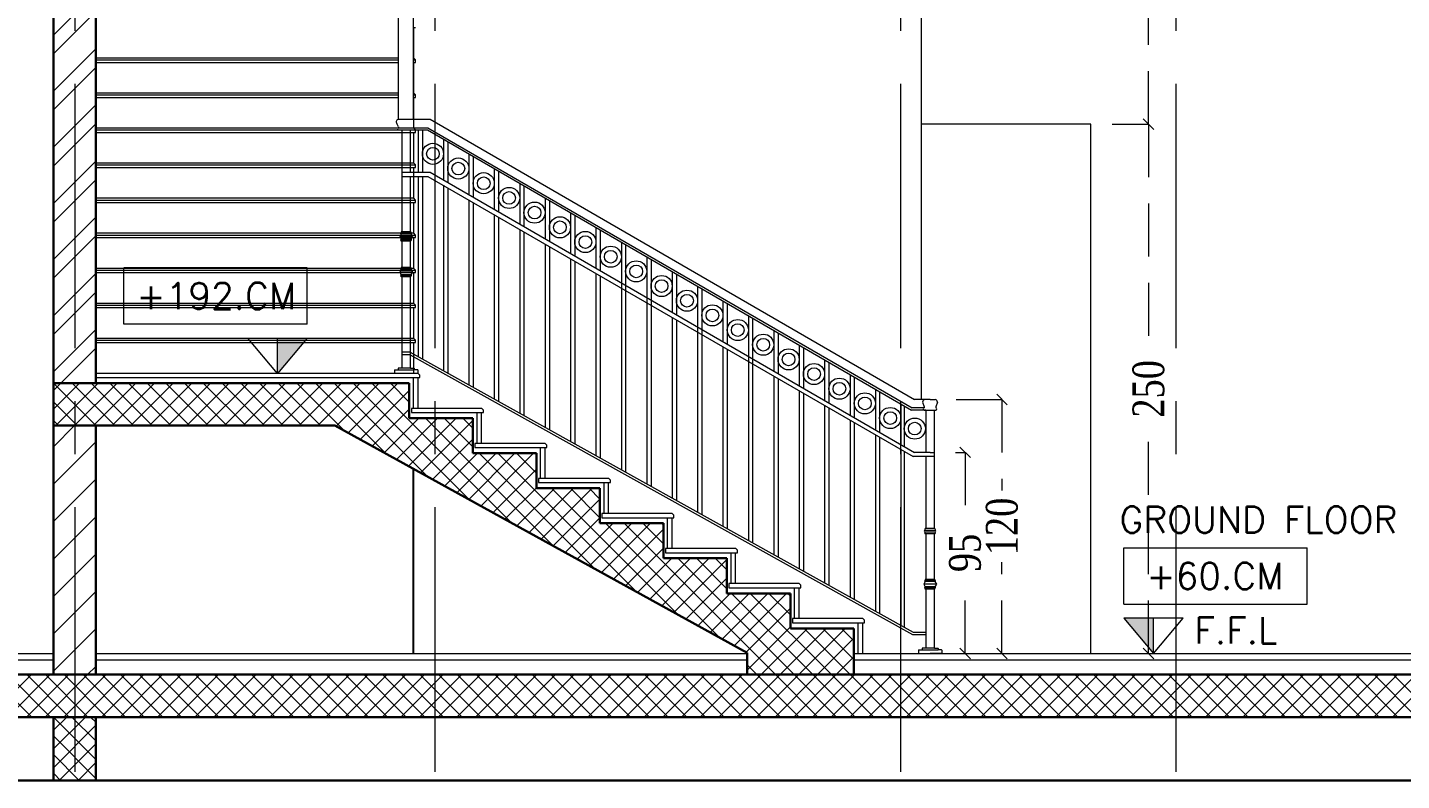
# Model space of a CAD drawing. Header units: inches. Extents: x -114 to 635, y -137 to 57.
# Drawn here: x 544.07 to 550.56, y 13.87 to 17.43 of the extents above; entities that cross this region are included whole.
import ezdxf
from ezdxf.enums import TextEntityAlignment as Align

# ---------------------------------------------------------------- set-up
doc = ezdxf.new("R2010")
doc.units = ezdxf.units.IN
doc.header["$MEASUREMENT"] = 0
doc.header["$PDMODE"] = 98
for name, pattern in [('CENTER', [2, 1.25, -0.25, 0.25, -0.25]), ('CENTERX2', [4, 2.5, -0.5, 0.5, -0.5]), ('DASHED2', [0.375, 0.25, -0.125])]:
    doc.linetypes.add(name, pattern=pattern)
doc.layers.get('0').update_dxf_attribs({"lineweight": 5})
doc.layers.get('Defpoints').update_dxf_attribs({"lineweight": 5})
for name, color, linetype, lineweight in [('A-FINISHING', 2, 'Continuous', 5), ('A-LEVEL TEXT', 3, 'Continuous', 5), ('ELEVATION 00', 7, 'Continuous', 30), ('ELEVATION 01', 4, 'Continuous', 25), ('FINISH', 3, 'Continuous', 9), ('HANDRAIL', 31, 'Continuous', 5), ('HATCH', 15, 'Continuous', 0), ('LEVEL SYMBOL', 8, 'Continuous', 5), ('LEVELS', 251, 'Continuous', 5), ('ROOMS DIMENSION', 3, 'Continuous', 5), ('STAIR', 1, 'Continuous', 5), ('WALL PROPOSED', 7, 'Continuous', 30)]:
    doc.layers.add(name, color=color, linetype=linetype, lineweight=lineweight)
doc.layers.add('AXIES', color=7, linetype='CENTER', lineweight=0, true_color=0x949596)
doc.styles.add('ROMANS', font='romans.shx', dxfattribs={"width": 0.7})
doc.styles.add('ST', font='times.ttf', dxfattribs={"width": 0.8})
doc.styles.add('TEXTN', font='arial.ttf', dxfattribs={"height": 0.2})
doc.styles.add('TEXTS', font='arial.ttf', dxfattribs={"width": 0.8})
doc.dimstyles.new('RASH PLAN', dxfattribs={"dimtxt": 0.15, "dimasz": 0.05, "dimexe": 0, "dimexo": 0.1, "dimgap": 0.05, "dimtad": 0, "dimdec": 0, "dimlfac": 100, "dimzin": 0, "dimdsep": 46, "dimtxsty": 'ST', "dimblk": 'OBLIQUE', "dimcen": 0.09, "dimclrd": 200, "dimclre": 6, "dimclrt": 1, "dimadec": 0, "dimazin": 0, "dimtfac": 1, "dimtdec": 0, "dimtmove": 1, "dimatfit": 3, "dimldrblk": 'OBLIQUE', "dimfxl": 0, "dimtolj": 1, "dimtzin": 0, "dimlwd": -1, "dimlwe": -1, "dimarcsym": 0})

# ---------------------------------------------------------------- blocks, each defined once
blk = doc.blocks.new('_Oblique')
at = {"color": 0, "lineweight": -2}
blk.add_line((-0.5, -0.5), (0.5, 0.5), dxfattribs=at)
blk = doc.blocks.new('*D555')
at = {"layer": 'Defpoints', "color": 0, "transparency": 16777216}
for p in [(548.3535, 15.6739), (548.6693, 15.6739), (548.3845, 14.4739)]:
    blk.add_point(p, dxfattribs=at)
at = {"layer": 'ROOMS DIMENSION', "color": 3, "transparency": 16777216}
for p, q in [((548.4535, 15.6739), (548.6693, 15.6739)), ((548.4845, 14.4739), (548.6693, 14.4739))]:
    blk.add_line(p, q, dxfattribs=at)
at = {"layer": 'ROOMS DIMENSION', "color": 3, "linetype": 'DASHED2', "transparency": 16777216}
for p, q in [((548.6693, 15.6739), (548.6693, 15.2432)), ((548.6693, 14.4739), (548.6693, 14.9045))]:
    blk.add_line(p, q, dxfattribs=at)
at = {"layer": 'ROOMS DIMENSION', "color": 3, "transparency": 16777216, "xscale": 0.05, "yscale": 0.05, "zscale": 0.05}
for p, rotation in [((548.6693, 15.6739), 90), ((548.6693, 14.4739), 270)]:
    blk.add_blockref('_Oblique', p, dxfattribs=dict(at, rotation=rotation))
at = {"layer": 'ROOMS DIMENSION', "color": 3, "transparency": 16777216, "insert": (548.6693, 15.0739), "char_height": 0.15, "attachment_point": 5, "rotation": 90, "style": 'ST'}
blk.add_mtext('\\A1;120', dxfattribs=at)
blk = doc.blocks.new('*D554')
at = {"layer": 'Defpoints', "color": 0, "transparency": 16777216}
for p in [(548.3495, 15.4239), (548.495, 15.4239), (548.3845, 14.4739)]:
    blk.add_point(p, dxfattribs=at)
at = {"layer": 'ROOMS DIMENSION', "color": 3, "transparency": 16777216}
for p, q in [((548.4495, 15.4239), (548.495, 15.4239)), ((548.4845, 14.4739), (548.495, 14.4739))]:
    blk.add_line(p, q, dxfattribs=at)
at = {"layer": 'ROOMS DIMENSION', "color": 3, "linetype": 'DASHED2', "transparency": 16777216}
for p, q in [((548.495, 15.4239), (548.495, 15.0781)), ((548.495, 14.4739), (548.495, 14.8196))]:
    blk.add_line(p, q, dxfattribs=at)
at = {"layer": 'ROOMS DIMENSION', "color": 3, "transparency": 16777216, "xscale": 0.05, "yscale": 0.05, "zscale": 0.05}
for p, rotation in [((548.495, 15.4239), 90), ((548.495, 14.4739), 270)]:
    blk.add_blockref('_Oblique', p, dxfattribs=dict(at, rotation=rotation))
at = {"layer": 'ROOMS DIMENSION', "color": 3, "transparency": 16777216, "insert": (548.495, 14.9489), "char_height": 0.15, "attachment_point": 5, "rotation": 90, "style": 'ST'}
blk.add_mtext('\\A1;95', dxfattribs=at)
blk = doc.blocks.new('TAG-ELE-LVL')
at = {"layer": 'LEVEL SYMBOL'}
for p, q in [((-0.2098, 0.35), (-0.2098, 0.75)), ((-0.2098, 0.75), (1.0902, 0.75)), ((1.0902, 0.35), (1.0902, 0.75)), ((-0.2098, 0.35), (1.0902, 0.35)), ((0, 0), (0, 0.25))]:
    blk.add_line(p, q, dxfattribs=at)
blk.add_lwpolyline([(0, 0), (0.2098, 0.25), (-0.2098, 0.25)], close=True, dxfattribs=at)
blk.add_solid([(-0.2098, 0.25), (0, 0), (0, 0.25)], dxfattribs=at)
at = {"layer": 'LEVEL SYMBOL', "style": 'TEXTN', "width": 0.75}
blk.add_attdef('-', (0.3613, 0.07), '', height=0.175, dxfattribs=at)
at = {"layer": 'LEVELS', "color": 1, "style": 'TEXTS', "width": 0.75}
blk.add_attdef('FLOOR-NAME', text='', height=0.25, dxfattribs=at).set_placement((-0.2098, 0.8), align=Align.BOTTOM_LEFT)
blk.add_attdef('LVL', text='', height=0.225, dxfattribs=at).set_placement((0.4402, 0.55), align=Align.MIDDLE_CENTER)
blk = doc.blocks.new('*D575')
at = {"layer": 'Defpoints', "color": 0, "transparency": 16777216}
for p in [(549.0895, 16.9739), (549.0895, 14.4739), (549.3616, 14.4739)]:
    blk.add_point(p, dxfattribs=at)
at = {"layer": 'ROOMS DIMENSION', "color": 3, "transparency": 16777216}
for p, q in [((549.1895, 16.9739), (549.3616, 16.9739)), ((549.1895, 14.4739), (549.3616, 14.4739))]:
    blk.add_line(p, q, dxfattribs=at)
at = {"layer": 'ROOMS DIMENSION', "color": 3, "linetype": 'DASHED2', "transparency": 16777216}
for p, q in [((549.3616, 16.9739), (549.3616, 15.9017)), ((549.3616, 14.4739), (549.3616, 15.5461))]:
    blk.add_line(p, q, dxfattribs=at)
at = {"layer": 'ROOMS DIMENSION', "color": 3, "transparency": 16777216, "xscale": 0.05, "yscale": 0.05, "zscale": 0.05}
for p, rotation in [((549.3616, 16.9739), 90), ((549.3616, 14.4739), 270)]:
    blk.add_blockref('_Oblique', p, dxfattribs=dict(at, rotation=rotation))
at = {"layer": 'ROOMS DIMENSION', "color": 3, "transparency": 16777216, "insert": (549.3616, 15.7239), "char_height": 0.15, "attachment_point": 5, "rotation": 90, "style": 'ST'}
blk.add_mtext('\\A1;250', dxfattribs=at)
blk = doc.blocks.new('*D576')
at = {"layer": 'Defpoints', "color": 0, "transparency": 16777216}
for p in [(549.0413, 18.3739), (549.3616, 18.3739), (549.0895, 16.9739)]:
    blk.add_point(p, dxfattribs=at)
at = {"layer": 'ROOMS DIMENSION', "color": 3, "transparency": 16777216}
for p, q in [((549.1413, 18.3739), (549.3616, 18.3739)), ((549.1895, 16.9739), (549.3616, 16.9739))]:
    blk.add_line(p, q, dxfattribs=at)
at = {"layer": 'ROOMS DIMENSION', "color": 3, "linetype": 'DASHED2', "transparency": 16777216}
for p, q in [((549.3616, 18.3739), (549.3616, 17.8432)), ((549.3616, 16.9739), (549.3616, 17.5045))]:
    blk.add_line(p, q, dxfattribs=at)
at = {"layer": 'ROOMS DIMENSION', "color": 3, "transparency": 16777216, "xscale": 0.05, "yscale": 0.05, "zscale": 0.05}
for p, rotation in [((549.3616, 18.3739), 90), ((549.3616, 16.9739), 270)]:
    blk.add_blockref('_Oblique', p, dxfattribs=dict(at, rotation=rotation))
at = {"layer": 'ROOMS DIMENSION', "color": 3, "transparency": 16777216, "insert": (549.3616, 17.6739), "char_height": 0.15, "attachment_point": 5, "rotation": 90, "style": 'ST'}
blk.add_mtext('\\A1;140', dxfattribs=at)

msp = doc.modelspace()

# ---------------------------------------------------------------- hatches: boundary and pattern name
at = {"layer": 'HATCH'}
h = msp.add_hatch(dxfattribs=at)
h.set_pattern_fill('ANSI32', color=256, scale=0.5, angle=180, style=0)
h.paths.add_polyline_path([(544.3896, 18.0739), (544.1896, 18.0739), (544.1896, 15.7503), (544.3896, 15.7503)])
h = msp.add_hatch(dxfattribs=at)
h.set_pattern_fill('ANSI37', color=256, scale=0.5, angle=180, style=0)
h.paths.add_polyline_path([(545.87, 15.7503), (544.1896, 15.7503), (544.1896, 15.5503), (545.5186, 15.5503), (547.465, 14.4773), (547.465, 14.3739), (547.97, 14.3739), (547.97, 14.5926), (547.67, 14.5926), (547.67, 14.758), (547.37, 14.758), (547.37, 14.9234), (547.07, 14.9234), (547.07, 15.0888), (546.77, 15.0888), (546.77, 15.2542), (546.47, 15.2542), (546.47, 15.4195), (546.17, 15.4195), (546.17, 15.5849), (545.87, 15.5849)])
h = msp.add_hatch(dxfattribs=at)
h.set_pattern_fill('ANSI31', color=256)
h.paths.add_polyline_path([(544.3896, 15.5503), (544.1896, 15.5503), (544.1896, 14.3739), (544.3896, 14.3739)])
h = msp.add_hatch(dxfattribs=at)
h.set_pattern_fill('ANSI37', color=256, scale=0.5, angle=180, style=0)
h.paths.add_polyline_path([(563.4906, 14.3739), (537.9906, 14.3739), (537.9906, 14.1739), (563.4906, 14.1739)])
h = msp.add_hatch(dxfattribs=at)
h.set_pattern_fill('ANSI37', color=256, scale=0.5, angle=180, style=0)
h.set_pattern_definition([(225, (6.2, -2e-12), (0.044194174, -0.044194174), []), (315, (6.2, -2e-12), (0.044194174, 0.044194174), [])])
h.paths.add_polyline_path([(544.3896, 14.1739), (544.1906, 14.1739), (544.1906, 13.8739), (544.3896, 13.8739)])

# ---------------------------------------------------------------- linework, layer by layer
at = {"layer": 'A-FINISHING'}
for p, q in [((542.1897, 14.4739), (544.1896, 14.4739)), ((544.3896, 14.4739), (547.465, 14.4739)), ((547.97, 14.4739), (557.7898, 14.4739)), ((542.1897, 14.4439), (544.1896, 14.4439)), ((544.3896, 14.4439), (547.465, 14.4439)), ((547.97, 14.4439), (557.7898, 14.4439))]:
    msp.add_line(p, q, dxfattribs=at)
at = {"layer": 'AXIES', "linetype": 'CENTERX2', "ltscale": 0.5}
for p, q in [((544.2906, 31.1653), (544.2906, 13.8739)), ((545.9906, 31.1653), (545.9906, 13.8739)), ((548.1903, 31.1653), (548.1903, 13.8739)), ((549.4906, 31.1653), (549.4906, 13.8739))]:
    msp.add_line(p, q, dxfattribs=at)
at = {"layer": 'ELEVATION 00'}
for p, q in [((566.0925, 14.1739), (535.5692, 14.1739)), ((569.2505, 13.8739), (531.498, 13.8739))]:
    msp.add_line(p, q, dxfattribs=at)
at = {"layer": 'ELEVATION 01'}
msp.add_line((545.8896, 14.4739), (545.8896, 15.3457), dxfattribs=at)
at = {"layer": 'FINISH', "ltscale": 20}
msp.add_line((548.2893, 15.6739), (548.2893, 18.3739), dxfattribs=at)
msp.add_lwpolyline([(549.0895, 14.4739), (549.0895, 16.9739), (548.2893, 16.9739)], dxfattribs=at)
at = {"layer": 'HANDRAIL'}
for p, q in [((545.8196, 16.997, -0.2194), (545.8196, 18.806, -0.2194)), ((545.8896, 16.997, -0.2194), (545.8896, 18.8162)), ((545.8196, 16.962), (545.8106, 16.9775)), ((545.8195, 16.997, -0.1261), (545.9687, 16.997, -0.3247)), ((545.8195, 16.957, -0.3217), (545.9582, 16.957, -0.3217)), ((545.8195, 16.947, -0.3217), (545.9555, 16.947, -0.3217)), ((545.8196, 16.962), (545.8199, 16.957)), ((545.8345, 16.947), (545.8345, 16.4658)), ((545.8745, 16.947), (545.8745, 16.747)), ((545.9115, 16.947, -4.8933), (545.9115, 16.747, -4.8327)), ((545.9315, 16.947, -4.8933), (545.9315, 16.747, -4.8327)), ((545.9555, 16.947, -0.374), (548.2422, 15.6239, -0.3217)), ((545.9582, 16.957, -0.374), (548.2448, 15.6339, -0.3217)), ((545.9687, 16.997, -0.374), (548.2553, 15.6739, -0.3217)), ((546.0315, 16.903, -4.6335), (546.0315, 16.7106, -4.5752)), ((546.0515, 16.8914, -4.63), (546.0515, 16.6991, -4.5717)), ((546.1515, 16.8336, -4.366), (546.1515, 16.6412, -4.3077)), ((546.1715, 16.822, -4.3625), (546.1715, 16.6296, -4.3042)), ((545.8345, 16.747, -0.146), (545.9687, 16.747, -0.3247)), ((545.9687, 16.747, -0.374), (548.2553, 15.4239, -0.3217)), ((546.2715, 16.7641, -4.0985), (546.2715, 16.5718, -4.0402)), ((546.2915, 16.7526, -4.095), (546.2915, 16.5602, -4.0367)), ((545.8345, 16.727, -0.146), (545.9582, 16.727, -0.3107)), ((545.8745, 16.727), (545.8745, 16.4658)), ((545.9115, 16.727, -4.8266), (545.9115, 15.8758, -4.5687)), ((545.9315, 16.727, -4.8266), (545.9315, 15.8646, -4.5654)), ((545.9582, 16.727, -0.2659), (548.25, 15.4039)), ((546.0315, 16.6856, -4.5676), (546.0315, 15.809, -4.302)), ((546.3915, 16.6947, -3.831), (546.3915, 16.5023, -3.7727)), ((546.4115, 16.6831, -3.8275), (546.4115, 16.4908, -3.7692)), ((546.0515, 16.6741, -4.5641), (546.0515, 15.7978, -4.2987)), ((546.1515, 16.6162, -4.3001), (546.1515, 15.7421, -4.0353)), ((546.5115, 16.6253, -3.5635), (546.5115, 16.4329, -3.5052)), ((546.1715, 16.6046, -4.2966), (546.1715, 15.731, -4.032)), ((546.5315, 16.6137, -3.56), (546.5315, 16.4213, -3.5017)), ((546.6315, 16.5558, -3.296), (546.6315, 16.3635, -3.2377)), ((546.2715, 16.5467, -4.0326), (546.2715, 15.6753, -3.7686)), ((546.2915, 16.5352, -4.0291), (546.2915, 15.6642, -3.7653)), ((546.6515, 16.5443, -3.2925), (546.6515, 16.3519, -3.2342)), ((546.7515, 16.4864, -3.0285), (546.7515, 16.294, -2.9702)), ((545.8315, 16.4558, -0.3217), (545.8245, 16.4433, -0.3217)), ((545.8245, 16.4433, -0.3217), (545.8315, 16.4308, -0.3217)), ((545.8845, 16.4433, -0.3217), (545.8245, 16.4433, -0.3217)), ((545.878, 16.4608, -0.3217), (545.831, 16.4608, -0.3217)), ((545.878, 16.4558, -0.3217), (545.831, 16.4558, -0.3217)), ((545.878, 16.4308, -0.3217), (545.831, 16.4308, -0.3217)), ((545.878, 16.4308, -0.3217), (545.831, 16.4308, -0.3217)), ((545.878, 16.4258, -0.3217), (545.831, 16.4258, -0.3217)), ((545.8315, 16.4658, -0.3217), (545.8315, 16.4608, -0.3217)), ((545.8775, 16.4658, -0.3217), (545.8315, 16.4658, -0.3217)), ((545.8315, 16.4208, -0.3217), (545.8315, 16.4258, -0.3217)), ((545.8775, 16.4208, -0.3217), (545.8315, 16.4208, -0.3217)), ((545.8345, 16.4208, -0.3217), (545.8345, 16.2978, -0.3217)), ((545.8345, 16.4208), (545.8345, 16.2978)), ((545.8745, 16.4208, -0.3217), (545.8745, 16.2978, -0.3217)), ((545.8745, 16.4208), (545.8745, 16.4046)), ((545.8775, 16.4658, -0.3217), (545.8775, 16.4608, -0.3217)), ((545.8775, 16.4558, -0.3217), (545.8845, 16.4433, -0.3217)), ((545.8845, 16.4433, -0.3217), (545.8775, 16.4308, -0.3217)), ((545.8775, 16.4208, -0.3217), (545.8775, 16.4258, -0.3217)), ((546.3915, 16.4773, -3.7651), (546.3915, 15.6085, -3.5019)), ((546.4115, 16.4657, -3.7616), (546.4115, 15.5974, -3.4986)), ((546.7715, 16.4748, -3.025), (546.7715, 16.2825, -2.9667)), ((545.8745, 16.4046), (545.8745, 16.2978)), ((546.5115, 16.4079, -3.4976), (546.5115, 15.5417, -3.2352)), ((546.5315, 16.3963, -3.4941), (546.5315, 15.5306, -3.2318)), ((546.8715, 16.417, -2.761), (546.8715, 16.224, -2.7025)), ((546.8915, 16.4054, -2.7575), (546.8915, 16.2124, -2.699)), ((545.878, 16.2928), (545.831, 16.2928)), ((545.8315, 16.2978), (545.8315, 16.2928)), ((545.8775, 16.2978), (545.8315, 16.2978)), ((545.8775, 16.2978), (545.8775, 16.2928)), ((546.6315, 16.3384, -3.2301), (546.6315, 15.4749, -2.9685)), ((546.6515, 16.3269, -3.2266), (546.6515, 15.4637, -2.9651)), ((546.9915, 16.3475, -2.4935), (546.9915, 16.1547, -2.4351)), ((547.0115, 16.336, -2.49), (547.0115, 16.1431, -2.4316)), ((545.8315, 16.2878), (545.8245, 16.2753)), ((545.8245, 16.2753), (545.8315, 16.2628)), ((545.8845, 16.2753), (545.8245, 16.2753)), ((545.878, 16.2878), (545.831, 16.2878)), ((545.878, 16.2628), (545.831, 16.2628)), ((545.878, 16.2628), (545.831, 16.2628)), ((545.878, 16.2578), (545.831, 16.2578)), ((545.8315, 16.2528), (545.8315, 16.2578)), ((545.8775, 16.2528), (545.8315, 16.2528)), ((545.8345, 16.2528, -0.3217), (545.8345, 15.91, -0.3217)), ((545.8345, 16.2528), (545.8345, 15.822)), ((545.8745, 16.2528), (545.8745, 15.822)), ((545.8775, 16.2878), (545.8845, 16.2753)), ((545.8845, 16.2753), (545.8775, 16.2628)), ((545.8775, 16.2528), (545.8775, 16.2578)), ((546.7515, 16.269, -2.9626), (546.7515, 15.4081, -2.7018)), ((546.7715, 16.2574, -2.9591), (546.7715, 15.3969, -2.6984)), ((546.8715, 16.2246, -2.7027), (546.8715, 15.3413, -2.4351)), ((547.1115, 16.2781, -2.226), (547.1115, 16.0854, -2.1677)), ((547.1315, 16.2665, -2.2225), (547.1315, 16.0739, -2.1641)), ((546.8915, 16.213, -2.6992), (546.8915, 15.3301, -2.4317)), ((547.2315, 16.2087, -1.9585), (547.2315, 16.0161, -1.9002)), ((547.2515, 16.1971, -1.955), (547.2515, 16.0046, -1.8967)), ((546.9915, 16.1552, -2.4352), (546.9915, 15.2744, -2.1684)), ((547.0115, 16.1436, -2.4317), (547.0115, 15.2633, -2.165)), ((547.3515, 16.1392, -1.691), (547.3515, 15.9469, -1.6328)), ((547.3715, 16.1277, -1.6875), (547.3715, 15.9353, -1.6292)), ((547.1115, 16.0612, -2.1603), (547.1115, 15.2076, -1.9017)), ((547.1315, 16.0496, -2.1568), (547.1315, 15.1965, -1.8983)), ((547.4715, 16.0698, -1.4235), (547.4715, 15.8774, -1.3653)), ((547.4915, 16.0582, -1.42), (547.4915, 15.8659, -1.3617)), ((547.2315, 16.0163, -1.9002), (547.2315, 15.1408, -1.635)), ((547.2515, 16.0047, -1.8967), (547.2515, 15.1297, -1.6316)), ((547.5915, 16.0004, -1.156), (547.5915, 15.808, -1.0978)), ((547.6115, 15.9888, -1.1525), (547.6115, 15.7964, -1.0943)), ((547.3515, 15.9226, -1.6254), (547.3515, 15.074, -1.3683)), ((547.3715, 15.9111, -1.6219), (547.3715, 15.0629, -1.3649)), ((547.7115, 15.9309, -0.8885), (547.7115, 15.7386, -0.8303)), ((547.7315, 15.9194, -0.885), (547.7315, 15.727, -0.8268)), ((545.8745, 15.8964), (545.8345, 15.8964)), ((545.8745, 15.8849), (545.8345, 15.8849)), ((545.8745, 15.8964), (548.2497, 14.5739)), ((545.8745, 15.8849), (548.247, 14.5639)), ((547.4715, 15.8774, -1.3653), (547.4715, 15.0072, -1.1016)), ((547.4915, 15.8659, -1.3617), (547.4915, 14.996, -1.0982)), ((547.8315, 15.8615, -0.621), (547.8315, 15.6691, -0.5628)), ((547.8515, 15.8499, -0.6175), (547.8515, 15.6576, -0.5593)), ((545.7995, 15.813), (545.7995, 15.797)), ((545.8005, 15.814), (545.8932, 15.814)), ((545.8167, 15.821), (545.8167, 15.815)), ((545.834, 15.822), (545.8177, 15.822)), ((545.875, 15.822), (545.834, 15.822)), ((545.875, 15.822), (545.8912, 15.822)), ((545.8922, 15.821), (545.8922, 15.815)), ((545.9085, 15.814), (545.8932, 15.814)), ((545.9095, 15.813), (545.9095, 15.797)), ((547.5915, 15.784, -1.0905), (547.5915, 14.9404, -0.8349)), ((547.6115, 15.7725, -1.087), (547.6115, 14.9292, -0.8315)), ((547.9515, 15.7921, -0.3536), (547.9515, 15.5995, -0.2952)), ((547.9715, 15.7805, -0.35), (547.9715, 15.588, -0.2917)), ((547.7115, 15.7148, -0.8231), (547.7115, 14.8735, -0.5682)), ((548.0715, 15.7226, -0.3396), (548.0715, 15.5303, -0.2813)), ((548.0915, 15.7111, -0.3361), (548.0915, 15.5187, -0.2778)), ((547.7315, 15.7032, -0.8196), (547.7315, 14.8624, -0.5648)), ((547.8315, 15.6455, -0.5556), (547.8315, 14.8067, -0.3015)), ((548.1915, 15.6532, -0.3185), (548.1915, 15.4608, -0.2603)), ((548.2075, 15.6439, -0.3185), (548.2075, 15.4516, -0.2602)), ((548.3055, 15.6739), (548.2553, 15.6739)), ((548.2945, 15.661), (548.302, 15.6389)), ((548.3295, 15.6739), (548.3055, 15.6739)), ((548.3295, 15.6739), (548.3535, 15.6739)), ((548.3644, 15.661), (548.357, 15.6389)), ((547.8515, 15.6339, -0.5521), (547.8515, 14.7956, -0.2981)), ((547.9515, 15.5762, -0.2882), (547.9515, 14.7399, -0.0348)), ((548.3055, 15.6239), (548.2422, 15.6239)), ((548.302, 15.6339), (548.2448, 15.6339)), ((548.302, 15.6389), (548.302, 15.6339)), ((548.302, 15.6239), (548.357, 15.6239)), ((548.3095, 15.6239), (548.3063, 15.6239)), ((548.3095, 15.6239), (548.3095, 15.4239, 0.1148)), ((548.3495, 15.6239), (548.3495, 15.0636, 0.3217)), ((548.357, 15.6389), (548.357, 15.6339)), ((547.9715, 15.5647, -0.2847), (547.9715, 14.7288, -0.0314)), ((548.0715, 15.5069, -0.2742), (548.0715, 14.6731, -0.0216)), ((548.0915, 15.4954, -0.2707), (548.0915, 14.662, -0.0182)), ((548.1915, 15.4376, -0.2532), (548.1915, 14.6063, -0.0014)), ((548.2075, 15.4284, -0.2532), (548.2075, 14.5974, -0.0014)), ((548.3495, 15.4039), (548.25, 15.4039)), ((548.3055, 15.4239), (548.2553, 15.4239)), ((548.3295, 15.4239), (548.3055, 15.4239)), ((548.3095, 15.4039, 0.1263), (548.3095, 15.0636, 0.3217)), ((548.3295, 15.4239), (548.3495, 15.4239)), ((548.3525, 15.0636, 0.3217), (548.3065, 15.0636, 0.3217)), ((548.3525, 15.0556, 0.3217), (548.3065, 15.0556, 0.3217)), ((548.3525, 15.0466, 0.3217), (548.3065, 15.0466, 0.3217)), ((548.3525, 15.0386, 0.3217), (548.3065, 15.0386, 0.3217)), ((548.3095, 15.0386, 0.3217), (548.3095, 14.8235, 0.3217)), ((548.3495, 15.0386, 0.3217), (548.3495, 14.8235, 0.3217)), ((548.3065, 14.8135, 0.3217), (548.2995, 14.801, 0.3217)), ((548.2995, 14.801, 0.3217), (548.3065, 14.7885, 0.3217)), ((548.3595, 14.801, 0.3217), (548.2995, 14.801, 0.3217)), ((548.353, 14.8185, 0.3217), (548.306, 14.8185, 0.3217)), ((548.353, 14.8135, 0.3217), (548.306, 14.8135, 0.3217)), ((548.3065, 14.8235, 0.3217), (548.3065, 14.8185, 0.3217)), ((548.3525, 14.8235, 0.3217), (548.3065, 14.8235, 0.3217)), ((548.3525, 14.8235, 0.3217), (548.3525, 14.8185, 0.3217)), ((548.3525, 14.8135, 0.3217), (548.3595, 14.801, 0.3217)), ((548.3595, 14.801, 0.3217), (548.3525, 14.7885, 0.3217)), ((548.353, 14.7885, 0.3217), (548.306, 14.7885, 0.3217)), ((548.353, 14.7885, 0.3217), (548.306, 14.7885, 0.3217)), ((548.353, 14.7835, 0.3217), (548.306, 14.7835, 0.3217)), ((548.3065, 14.7785, 0.3217), (548.3065, 14.7835, 0.3217)), ((548.3525, 14.7785, 0.3217), (548.3065, 14.7785, 0.3217)), ((548.3095, 14.7785, 0.3217), (548.3095, 14.4989, 0.0116)), ((548.3495, 14.7785, 0.3217), (548.3495, 14.4989, 0.0116)), ((548.3525, 14.7785, 0.3217), (548.3525, 14.7835, 0.3217)), ((548.247, 14.5639), (548.3095, 14.5639)), ((548.2497, 14.5739), (548.3095, 14.5739)), ((548.2745, 14.4899), (548.2745, 14.4739)), ((548.2745, 14.4739), (548.2785, 14.4739)), ((548.2755, 14.4909), (548.3682, 14.4909)), ((548.2785, 14.4739), (548.3295, 14.4739)), ((548.2917, 14.4979), (548.2917, 14.4919)), ((548.309, 14.4989), (548.2927, 14.4989)), ((548.35, 14.4989), (548.309, 14.4989)), ((548.3805, 14.4739), (548.3295, 14.4739)), ((548.35, 14.4989), (548.3662, 14.4989)), ((548.3672, 14.4979), (548.3672, 14.4919)), ((548.3835, 14.4909), (548.3682, 14.4909)), ((548.3845, 14.4739), (548.3805, 14.4739)), ((548.3845, 14.4899), (548.3845, 14.4739))]:
    msp.add_line(p, q, dxfattribs=at)
for centre, radius in [((545.9815, 16.8341, -4.8829), 0.05), ((545.9815, 16.8341, -4.8829), 0.03), ((546.1015, 16.7646, -4.6154), 0.05), ((546.1015, 16.7646, -4.6154), 0.03), ((546.2215, 16.6952, -4.3479), 0.05), ((546.2215, 16.6952, -4.3479), 0.03), ((546.3415, 16.6257, -4.0804), 0.05), ((546.3415, 16.6257, -4.0804), 0.03), ((546.4615, 16.5563, -3.8129), 0.05), ((546.4615, 16.5563, -3.8129), 0.03), ((546.5815, 16.4869, -3.5454), 0.05), ((546.5815, 16.4869, -3.5454), 0.03), ((546.7015, 16.4174, -3.2779), 0.05), ((546.7015, 16.4174, -3.2779), 0.03), ((546.8215, 16.348, -3.0104), 0.05), ((546.8215, 16.348, -3.0104), 0.03), ((546.9415, 16.2787, -2.743), 0.05), ((546.9415, 16.2787, -2.743), 0.03), ((547.0615, 16.2095, -2.4755), 0.05), ((547.0615, 16.2095, -2.4755), 0.03), ((547.1815, 16.1402, -2.2081), 0.05), ((547.1815, 16.1402, -2.2081), 0.03), ((547.3015, 16.0709, -1.9406), 0.05), ((547.3015, 16.0709, -1.9406), 0.03), ((547.4215, 16.0016, -1.6732), 0.05), ((547.4215, 16.0016, -1.6732), 0.03), ((547.5415, 15.9323, -1.4057), 0.05), ((547.5415, 15.9323, -1.4057), 0.03), ((547.6615, 15.8631, -1.1383), 0.05), ((547.6615, 15.8631, -1.1383), 0.03), ((547.7815, 15.7938, -0.8708), 0.05), ((547.7815, 15.7938, -0.8708), 0.03), ((547.9015, 15.7245, -0.6034), 0.05), ((547.9015, 15.7245, -0.6034), 0.03), ((548.0215, 15.6552, -0.3359), 0.05), ((548.0215, 15.6552, -0.3359), 0.03), ((548.1415, 15.5859, -0.322), 0.05), ((548.1415, 15.5859, -0.322), 0.03), ((548.2575, 15.5361, -0.1645), 0.05), ((548.2575, 15.5361, -0.1645), 0.03)]:
    msp.add_circle(centre, radius, dxfattribs=at)
for centre, radius, start, end in [((545.8195, 16.9852), 0.0118, 90.22485, 220.77124), ((545.8195, 16.952), 0.005, 84.79398, 274.2115), ((545.831, 16.4583, -0.3217), 0.0025, 90, 270), ((545.831, 16.4283, -0.3217), 0.0025, 90, 270), ((545.878, 16.4583, -0.3217), 0.0025, 270, 90), ((545.878, 16.4283, -0.3217), 0.0025, 270, 90), ((545.831, 16.2903), 0.0025, 90, 270), ((545.878, 16.2903), 0.0025, 270, 90), ((545.831, 16.2603), 0.0025, 90, 270), ((545.878, 16.2603), 0.0025, 270, 90), ((545.8005, 15.813), 0.001, 90, 180), ((545.8157, 15.815), 0.001, 270, 0), ((545.8177, 15.821), 0.001, 90, 180), ((545.8912, 15.821), 0.001, 0, 90), ((545.8932, 15.815), 0.001, 180, 270), ((545.9085, 15.813), 0.001, 0, 90), ((548.3076, 15.661), 0.0131, 99.2213, 180), ((548.3514, 15.661), 0.0131, 0, 80.7787), ((548.302, 15.6289), 0.005, 90, 270), ((548.357, 15.6289), 0.005, 270, 90), ((548.3095, 15.0596, 0.3217), 0.005, 126.8699, 233.1301), ((548.3495, 15.0596, 0.3217), 0.005, 306.8699, 53.1301), ((548.307, 15.0511, 0.3217), 0.00453, 96.73292, 263.26708), ((548.3095, 15.0426, 0.3217), 0.005, 126.8699, 233.1301), ((548.3519, 15.0511, 0.3217), 0.00453, 276.73292, 83.26708), ((548.3495, 15.0426, 0.3217), 0.005, 306.8699, 53.1301), ((548.306, 14.816, 0.3217), 0.0025, 90, 270), ((548.353, 14.816, 0.3217), 0.0025, 270, 90), ((548.306, 14.786, 0.3217), 0.0025, 90, 270), ((548.353, 14.786, 0.3217), 0.0025, 270, 90), ((548.2755, 14.4899), 0.001, 90, 180), ((548.2907, 14.4919), 0.001, 270, 0), ((548.2927, 14.4979), 0.001, 90, 180), ((548.3662, 14.4979), 0.001, 0, 90), ((548.3682, 14.4919), 0.001, 180, 270), ((548.3835, 14.4899), 0.001, 0, 90)]:
    msp.add_arc(centre, radius, start, end, dxfattribs=at)
at = {"layer": 'STAIR'}
for p, q in [((545.8896, 17.4308), (545.8896, 17.2854)), ((545.8896, 17.4308), (545.8996, 17.4308)), ((545.8196, 17.2854), (544.3896, 17.2854)), ((544.3896, 17.2774), (545.8196, 17.2774)), ((544.3896, 17.2654), (545.8196, 17.2654)), ((545.8916, 17.2854), (545.8896, 17.2854)), ((545.8896, 17.2774), (545.8996, 17.2774)), ((545.8896, 17.2654), (545.8896, 17.12)), ((545.8896, 17.2654), (545.8996, 17.2654)), ((545.8996, 17.2774), (545.8916, 17.2854)), ((545.8996, 17.2654), (545.8996, 17.2774)), ((545.8196, 17.12), (544.3896, 17.12)), ((544.3896, 17.112), (545.8196, 17.112)), ((544.3896, 17.1), (545.8196, 17.1)), ((545.8916, 17.12), (545.8896, 17.12)), ((545.8896, 17.112), (545.8996, 17.112)), ((545.8896, 17.1), (545.8896, 16.9547)), ((545.8896, 17.1), (545.8996, 17.1)), ((545.8996, 17.112), (545.8916, 17.12)), ((545.8996, 17.1), (545.8996, 17.112)), ((545.8916, 16.9547), (544.3896, 16.9547)), ((544.3896, 16.9467), (545.8996, 16.9467)), ((545.8996, 16.9467), (545.8916, 16.9547)), ((545.8996, 16.9347), (545.8996, 16.9467)), ((544.3896, 16.9347), (545.8996, 16.9347)), ((545.8896, 16.9347), (545.8896, 16.7893)), ((545.8916, 16.7893), (544.3896, 16.7893)), ((544.3896, 16.7813), (545.8996, 16.7813)), ((544.3896, 16.7693), (545.8996, 16.7693)), ((545.8896, 16.7693), (545.8896, 16.6239)), ((545.8996, 16.7813), (545.8916, 16.7893)), ((545.8996, 16.7693), (545.8996, 16.7813)), ((545.8916, 16.6239), (544.3896, 16.6239)), ((544.3896, 16.6159), (545.8996, 16.6159)), ((545.8996, 16.6159), (545.8916, 16.6239)), ((545.8996, 16.6039), (545.8996, 16.6159)), ((544.3896, 16.6039), (545.8996, 16.6039)), ((545.8896, 16.6039), (545.8896, 16.4585)), ((545.8916, 16.4585), (544.3896, 16.4585)), ((544.3896, 16.4505), (545.8996, 16.4505)), ((544.3896, 16.4385), (545.8996, 16.4385)), ((545.8896, 16.4385), (545.8896, 16.2931)), ((545.8996, 16.4505), (545.8916, 16.4585)), ((545.8996, 16.4385), (545.8996, 16.4505)), ((545.8916, 16.2931), (544.3896, 16.2931)), ((545.8996, 16.2851), (545.8916, 16.2931)), ((544.3896, 16.2851), (545.8996, 16.2851)), ((544.3896, 16.2731), (545.8996, 16.2731)), ((545.8896, 16.2731), (545.8896, 16.1277)), ((545.8996, 16.2731), (545.8996, 16.2851)), ((545.8916, 16.1277), (544.3896, 16.1277)), ((544.3896, 16.1197), (545.8996, 16.1197)), ((544.3896, 16.1077), (545.8996, 16.1077)), ((545.8896, 16.1077), (545.8896, 15.9623)), ((545.8996, 16.1197), (545.8916, 16.1277)), ((545.8996, 16.1077), (545.8996, 16.1197)), ((545.8916, 15.9623), (544.3896, 15.9623)), ((544.3896, 15.9543), (545.8996, 15.9543)), ((544.3896, 15.9423), (545.8996, 15.9423)), ((545.8896, 15.9423), (545.8896, 15.797)), ((545.8996, 15.9543), (545.8916, 15.9623)), ((545.8996, 15.9423), (545.8996, 15.9543)), ((545.9118, 15.797), (544.3896, 15.797)), ((544.3896, 15.777), (545.9198, 15.777)), ((545.8898, 15.6316), (545.8898, 15.777)), ((545.9098, 15.777), (545.9098, 15.6316)), ((545.9198, 15.789), (545.9118, 15.797)), ((545.9198, 15.777), (545.9198, 15.789)), ((545.8798, 15.6316), (545.8798, 15.6116)), ((546.2118, 15.6316), (545.8798, 15.6316)), ((545.8798, 15.6316), (545.8798, 15.6116)), ((545.8798, 15.6316), (545.8798, 15.6116)), ((545.8798, 15.6116), (546.2198, 15.6116)), ((546.1898, 15.4662), (546.1898, 15.6116)), ((546.2098, 15.6116), (546.2098, 15.4662)), ((546.2198, 15.6236), (546.2118, 15.6316)), ((546.2198, 15.6116), (546.2198, 15.6236)), ((546.1798, 15.4662), (546.1798, 15.4462)), ((546.5118, 15.4662), (546.1798, 15.4662)), ((546.1798, 15.4662), (546.1798, 15.4462)), ((546.1798, 15.4662), (546.1798, 15.4462)), ((546.1798, 15.4462), (546.5198, 15.4462)), ((546.4898, 15.3008), (546.4898, 15.4462)), ((546.5098, 15.4462), (546.5098, 15.3008)), ((546.5198, 15.4582), (546.5118, 15.4662)), ((546.5198, 15.4462), (546.5198, 15.4582)), ((546.4798, 15.3008), (546.4798, 15.2808)), ((546.8118, 15.3008), (546.4798, 15.3008)), ((546.4798, 15.3008), (546.4798, 15.2808)), ((546.4798, 15.3008), (546.4798, 15.2808)), ((546.4798, 15.2808), (546.8198, 15.2808)), ((546.7898, 15.1354), (546.7898, 15.2808)), ((546.8098, 15.2808), (546.8098, 15.1354)), ((546.8198, 15.2928), (546.8118, 15.3008)), ((546.8198, 15.2808), (546.8198, 15.2928)), ((546.7798, 15.1354), (546.7798, 15.1154)), ((547.1118, 15.1354), (546.7798, 15.1354)), ((546.7798, 15.1354), (546.7798, 15.1154)), ((546.7798, 15.1354), (546.7798, 15.1154)), ((547.1198, 15.1274), (547.1118, 15.1354)), ((547.1198, 15.1154), (547.1198, 15.1274)), ((546.7798, 15.1154), (547.1198, 15.1154)), ((547.0898, 14.97), (547.0898, 15.1154)), ((547.1098, 15.1154), (547.1098, 14.97)), ((547.0798, 14.97), (547.0798, 14.95)), ((547.4118, 14.97), (547.0798, 14.97)), ((547.0798, 14.97), (547.0798, 14.95)), ((547.0798, 14.97), (547.0798, 14.95)), ((547.0798, 14.95), (547.4198, 14.95)), ((547.3898, 14.8047), (547.3898, 14.95)), ((547.4098, 14.95), (547.4098, 14.8047)), ((547.4198, 14.962), (547.4118, 14.97)), ((547.4198, 14.95), (547.4198, 14.962)), ((547.3798, 14.8047), (547.3798, 14.7847)), ((547.7118, 14.8047), (547.3798, 14.8047)), ((547.3798, 14.8047), (547.3798, 14.7847)), ((547.3798, 14.8047), (547.3798, 14.7847)), ((547.7198, 14.7967), (547.7118, 14.8047)), ((547.7198, 14.7847), (547.7198, 14.7967)), ((547.3798, 14.7847), (547.7198, 14.7847)), ((547.6898, 14.6393), (547.6898, 14.7847)), ((547.7098, 14.7847), (547.7098, 14.6393)), ((547.6798, 14.6393), (547.6798, 14.6193)), ((548.0118, 14.6393), (547.6798, 14.6393)), ((547.6798, 14.6193), (548.0198, 14.6193)), ((547.9898, 14.4739), (547.9898, 14.6193)), ((548.0098, 14.6193), (548.0098, 14.4739)), ((548.0198, 14.6313), (548.0118, 14.6393)), ((548.0198, 14.6193), (548.0198, 14.6313))]:
    msp.add_line(p, q, dxfattribs=at)
at = {"layer": 'WALL PROPOSED'}
for p, q in [((544.3896, 18.6739), (544.3896, 15.7503)), ((544.1896, 18.3739), (544.1896, 14.3739)), ((544.1896, 15.7503), (545.87, 15.7503)), ((545.87, 15.5849), (545.87, 15.7503)), ((545.87, 15.5849), (546.17, 15.5849)), ((546.17, 15.4195), (546.17, 15.5849)), ((544.1896, 15.5503), (545.5186, 15.5503)), ((544.3896, 15.5503), (544.3896, 14.3739)), ((546.17, 15.4195), (546.47, 15.4195)), ((546.47, 15.2542), (546.47, 15.4195)), ((546.47, 15.2542), (546.77, 15.2542)), ((546.77, 15.0888), (546.77, 15.2542)), ((546.77, 15.0888), (547.07, 15.0888)), ((547.07, 14.9234), (547.07, 15.0888)), ((547.07, 14.9234), (547.37, 14.9234)), ((547.37, 14.758), (547.37, 14.9234)), ((547.37, 14.758), (547.67, 14.758)), ((547.67, 14.5926), (547.67, 14.758)), ((547.67, 14.5926), (547.97, 14.5926)), ((547.97, 14.3739), (547.97, 14.5926)), ((547.465, 14.4773), (547.465, 14.3739)), ((537.9906, 14.3739), (563.4906, 14.3739)), ((537.9906, 14.1739), (563.4906, 14.1739)), ((544.1896, 14.1739), (544.1896, 13.8739)), ((544.3896, 14.1739), (544.3896, 13.8739)), ((544.1906, 13.8739), (544.3896, 13.8739))]:
    msp.add_line(p, q, dxfattribs=at)
msp.add_lwpolyline([(547.465, 14.4773), (545.5186, 15.5503)], dxfattribs=at)

# ---------------------------------------------------------------- block references
at = {"layer": 'LEVEL SYMBOL'}
ref = msp.add_blockref('TAG-ELE-LVL', (545.2474, 15.797), dxfattribs=dict(at, xscale=-0.6652799999999388, yscale=0.6652799999999388, zscale=0.6652799999999388))
ref.add_attrib('LVL', '+192.CM', dxfattribs={"layer": 'A-LEVEL TEXT', "height": 0.125, "style": 'ROMANS'}).set_placement((544.9577, 16.1629), align=Align.MIDDLE_CENTER)
ref = msp.add_blockref('TAG-ELE-LVL', (549.3848, 14.4739, 1044.3656), dxfattribs=dict(at, xscale=0.6652799999999388, yscale=0.6652799999999388, zscale=0.6652799999999388))
ref.add_attrib('FLOOR-NAME', 'GROUND FLOOR', dxfattribs={"layer": 'A-LEVEL TEXT', "height": 0.125, "style": 'ROMANS'}).set_placement((549.2243, 15.0061, 1044.3656), align=Align.BOTTOM_LEFT)
ref.add_attrib('-', ' F.F.L', (549.4925, 14.5204, 1044.3656), dxfattribs={"layer": 'A-LEVEL TEXT', "height": 0.125, "style": 'ROMANS'})
ref.add_attrib('LVL', '+60.CM', dxfattribs={"layer": 'A-LEVEL TEXT', "height": 0.125, "style": 'ROMANS'}).set_placement((549.6745, 14.8398, 1044.3656), align=Align.MIDDLE_CENTER)

# ---------------------------------------------------------------- dimensions: what is measured, and where the dimension line sits
at = {"layer": 'ROOMS DIMENSION'}
for base, p1, p2, picture, middle in [((549.3616, 18.3739), (549.0895, 16.9739), (549.0413, 18.3739), '*D576', (549.3616, 17.6739)), ((549.3616, 14.4739), (549.0895, 16.9739), (549.0895, 14.4739), '*D575', (549.3616, 15.7239)), ((548.6693, 15.6739), (548.3845, 14.4739), (548.3535, 15.6739), '*D555', (548.6693, 15.0739)), ((548.495, 15.4239), (548.3845, 14.4739), (548.3495, 15.4239), '*D554', (548.495, 14.9489))]:
    dim = msp.add_linear_dim(base=base, p1=p1, p2=p2, angle=90, dimstyle='RASH PLAN', override={"dimclrd": 3, "dimclre": 3, "dimclrt": 3}, dxfattribs=at)
    dim.commit()
    dim.dimension.update_dxf_attribs({"geometry": picture, "text_midpoint": middle})

doc.saveas('drawing.dxf')
